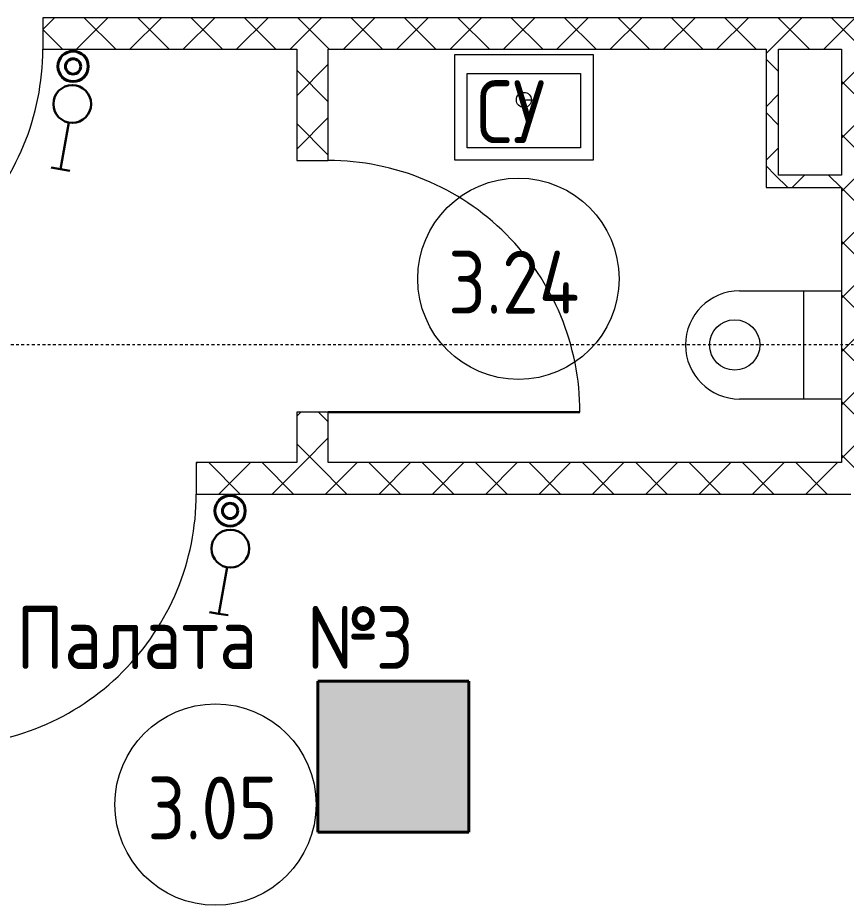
# Model space of a CAD drawing. Header units: millimetres. Extents: x -174154 to -170572, y -111302 to -109817.
# Drawn here: x -174082.39 to -174049.46, y -110904.53 to -110869.26 of the extents above; entities that cross this region are included whole.
import ezdxf

# ---------------------------------------------------------------- set-up
doc = ezdxf.new("R2010")
doc.units = ezdxf.units.MM
doc.linetypes.add('ACAD_ISO02W100', pattern=[15, 12, -3])
doc.linetypes.add('ADSK_Линия сетки', pattern=[21, 12, -3, 3, -3])
doc.layers.add('!Выключатели', color=200, linetype='Continuous')
for name, color, linetype, lineweight in [('!Освещение', 190, 'Continuous', 40), ('!Подложка', 252, 'ACAD_ISO02W100', 25), ('Двери', 7, 'Continuous', 18), ('Марки помещений', 7, 'Continuous', 18), ('Оси', 7, 'Continuous', 9), ('Панель', 7, 'Continuous', 18), ('Сантехнические приборы', 7, 'Continuous', 18), ('Стены разрез', 7, 'Continuous', 40), ('Электрика', 7, 'Continuous', 40)]:
    doc.layers.add(name, color=color, linetype=linetype, lineweight=lineweight)
doc.styles.add('GOST Common', font='GOST Common.ttf', dxfattribs={"width": 0.9, "height": 250})
pattern_1 = [(45, (30280.00000000015, 12304.99999999978), (-106.0660171779821, 106.0660171779821), []), (135, (30280.00000000015, 12304.99999999978), (-106.0660171779821, -106.0660171779821), [])]

# ---------------------------------------------------------------- blocks, each defined once
blk = doc.blocks.new('*U228')
at = {"layer": 'Электрика', "true_color": 0xffffff}
h = blk.add_hatch(color=7, dxfattribs=at)
h.dxf.hatch_style = 1
h.paths.add_polyline_path([(3.024999999998727, 3.025000000000002), (3.025000000000546, -3.024999999999999), (-3.024999999999636, -3.024999999999999), (-3.024999999999636, 3.025000000000002)])
at = {"layer": 'Электрика', "color": 5}
for p, q in [((-3.024999999999636, -3.024999999999999), (-3.024999999999636, 3.025000000000002)), ((-3.024999999999636, 3.025000000000002), (3.024999999998727, 3.025000000000002)), ((3.024999999998727, 3.025000000000002), (3.025000000000546, -3.024999999999999)), ((-3.024999999999636, -3.024999999999999), (3.025000000000546, -3.024999999999999))]:
    blk.add_line(p, q, dxfattribs=at)
blk = doc.blocks.new('*U245')
at = {"color": 0, "linetype": 'ByBlock', "lineweight": -2}
for points in [[(0.3420201433256692, -0.9396926207859071), (1.197070501639845, -3.288924172750681)], [(0.727224191246891, -3.459934244413513), (1.197070501639845, -3.288924172750681)], [(1.197070501639845, -3.288924172750681), (1.666916812032799, -3.117914101087843)]]:
    blk.add_lwpolyline(points, dxfattribs=at)
blk.add_circle((0, 0), 1, dxfattribs=at)
blk = doc.blocks.new('ADSK_Умывальник со смесителем - Умывальник-246140-В_АР_ПЭ_03 Этаж')
at = {"layer": 'Сантехнические приборы'}
for p, q in [((-275.0000000000001, -420.000000000001), (-275.0000000000001, 0)), ((-275.0000000000001, 0), (275.0000000000007, 0)), ((275.0000000000007, 0), (275.0000000000007, -420.000000000001)), ((-224.9999999999988, -370.0000000000007), (-224.9999999999988, -74.99999999999756)), ((-224.9999999999988, -74.99999999999756), (224.9999999999993, -74.99999999999756)), ((224.9999999999993, -74.99999999999756), (224.9999999999993, -370.0000000000007)), ((1.808209189672272e-12, -179.9999999999982), (57.00000000000185, -179.9999999999984)), ((224.9999999999993, -370.0000000000007), (-224.9999999999988, -370.0000000000007)), ((275.0000000000007, -420.000000000001), (-275, -420.000000000001))]:
    blk.add_line(p, q, dxfattribs=at)
blk.add_circle((0, -180), 30.00000000000002, dxfattribs=at)
blk = doc.blocks.new('ADSK_Унитаз_ГОСТ 30493-96 - С прямым выпуском-123696-В_АР_ПЭ_03 Этаж')
at = {"layer": 'Сантехнические приборы', "lineweight": 9}
for p, q in [((4.940324334012971e-12, 214.9999999999916), (405.0000000000045, 214.9999999999916)), ((149.9999999999996, 214.9999999999916), (150.0000000000003, -215.0000000000099)), ((405.0000000000059, -215.0000000000099), (4.940581277423917e-12, -215.0000000000099))]:
    blk.add_line(p, q, dxfattribs=at)
blk.add_circle((424.5493862857692, -8.662937034387142e-12), 100.0000000000001, dxfattribs=at)
blk.add_arc((405.0000000000045, -8.662937034387142e-12), 215.0000000000174, 270.0000000000001, 90.00000000000006, dxfattribs=at)
blk = doc.blocks.new('AC_Дверь_Однопольная_ПВХ - 960х2080h В Вл Л с доводчиком-799821-В_АР_ПЭ_03 Этаж')
at = {"layer": 'Панель', "lineweight": 30}
blk.add_line((499.9999999999943, 62.50000000096315), (499.9999999999943, 1062.500000000963), dxfattribs=at)
at = {"layer": 'Панель'}
blk.add_arc((499.9999999999942, 62.50000000096315), 999.9999999999992, 89.99999999999987, 180, dxfattribs=at)
blk = doc.blocks.new('AC_Дверь_Однопольная_ДеревяннаяНаружная_ГОСТ24698-81 - 960х2080h ГЛ-799317-В_АР_ПЭ_03 Этаж')
at = {"layer": 'Панель', "lineweight": 30}
blk.add_line((499.9999999999943, 62.50000000096315), (499.9999999999943, 1062.500000000963), dxfattribs=at)
at = {"layer": 'Панель'}
blk.add_arc((499.9999999999942, 62.50000000096315), 999.9999999999992, 89.99999999999987, 180, dxfattribs=at)
blk = doc.blocks.new('ADSK_Марка_Помещение_2_ГОСТ21-501-2011 - Имя и Категория-86712-В_АР_ПЭ_03 Этаж')
at = {"layer": 'Марки помещений'}
blk.add_circle((1.928857696959173e-16, -1.244575859722303e-16), 4.000000000000004, dxfattribs=at)
blk = doc.blocks.new('A$C7b4e20c5')
at = {"layer": 'Стены разрез', "lineweight": 20, "true_color": 0x636466}
h = blk.add_hatch(dxfattribs=at)
h.set_pattern_fill('FP_1', color=251, style=0, pattern_type=2)
h.set_pattern_definition(pattern_1)
h.paths.add_polyline_path([(12807.49999999998, 6639.999999999829), (12807.49999999998, 6764.999999999826), (12009.1327447407, 6764.999999999826), (12009.1327447407, 6639.999999999829), (12138.85495140086, 6639.999999999829)])
h.paths.add_polyline_path([(11009.1327447407, 6639.999999999837), (11009.1327447407, 6764.999999999835), (4554.999999999989, 6764.999999999853), (4554.999999999989, 6639.999999999855), (10109.13274474069, 6639.999999999837)])
h.paths.add_polyline_path([(3554.999999999993, 6639.999999999864), (3554.999999999989, 6764.999999999853), (2554.999999999985, 6764.999999999861), (2554.999999999985, 6639.999999999864), (3125.215508849058, 6639.999999999864)])
h = blk.add_hatch(dxfattribs=at)
h.set_pattern_fill('FP_1', color=251, style=0, pattern_type=2)
h.set_pattern_definition(pattern_1)
h.paths.add_polyline_path([(5690.13274474068, 4997.499999999847), (5690.13274474068, 5197.499999999854), (5565.13274474068, 5197.499999999854), (5565.13274474068, 4997.499999999847)])
h.paths.add_polyline_path([(5690.132744740684, 6197.499999999852), (5690.132744740684, 6639.999999999855), (5565.132744740684, 6639.999999999855), (5565.132744740684, 6197.499999999852)])
h = blk.add_hatch(dxfattribs=at)
h.set_pattern_fill('FP_1', color=251, style=0, pattern_type=2)
h.set_pattern_definition(pattern_1)
h.paths.add_polyline_path([(7480.000127035015, 6139.999999999847), (7480.000127035015, 6639.999999999846), (7430.000127035015, 6639.999999999846), (7430.000127035015, 6139.999999999847)])
h = blk.add_hatch(dxfattribs=at)
h.set_pattern_fill('FP_1', color=251, style=0, pattern_type=2)
h.set_pattern_definition(pattern_1)
h.paths.add_polyline_path([(7855.000127035015, 4997.499999999838), (7855.000127035015, 6639.999999999846), (7730.000127035011, 6639.999999999846), (7730.000127035011, 4997.499999999838)])
h = blk.add_hatch(dxfattribs=at)
h.set_pattern_fill('FP_1', color=251, style=0, pattern_type=2)
h.set_pattern_definition(pattern_1)
h.paths.add_polyline_path([(7730.000127035011, 6089.999999999842), (7730.000127035011, 6139.999999999847), (7430.000127035015, 6139.999999999847), (7430.000127035015, 6089.999999999842)])
h = blk.add_hatch(dxfattribs=at)
h.set_pattern_fill('FP_1', color=251, style=0, pattern_type=2)
h.set_pattern_definition(pattern_1)
h.paths.add_polyline_path([(15143.40143225145, 4872.499999999815), (15317.49999999999, 4872.499999999815), (15317.49999999999, 4997.499999999813), (12734.13274474069, 4997.499999999821), (12734.13274474069, 4872.499999999824)])
h.paths.add_polyline_path([(11634.13274474069, 4872.499999999833), (11734.13274474069, 4872.499999999833), (11734.13274474069, 4997.499999999821), (11409.1327447407, 4997.499999999821), (11409.1327447407, 4872.499999999833), (11509.13274474069, 4872.499999999833)])
h.paths.add_polyline_path([(10409.13274474069, 4872.499999999833), (10409.13274474069, 4997.49999999983), (5165.132744740687, 4997.499999999847), (5165.132744740687, 4872.49999999985), (9134.308470550255, 4872.499999999841)])
h.paths.add_polyline_path([(4079.999999999985, 4872.49999999985), (4165.132744740684, 4872.49999999985), (4165.132744740684, 4997.499999999856), (4079.999999999985, 4997.499999999856), (4079.999999999985, 4959.999999999899)])
at = {"layer": 'Оси', "linetype": 'ADSK_Линия сетки'}
blk.add_line((32579.65973424556, 5465.000000000945), (-1856.358330931376, 5465.000000001057), dxfattribs=at)
at = {"layer": 'Стены разрез', "color": 251, "lineweight": 20, "true_color": 0x636466}
for p, q in [((11009.13274474071, 6764.999999999838), (4555.000000000011, 6764.999999999859)), ((4555.000000000011, 6764.999999999859), (4555.000000000011, 6639.999999999859)), ((4555.000000000011, 6639.999999999859), (5565.132744740709, 6639.999999999857)), ((5565.132744740706, 6639.999999999856), (5565.132744740706, 6197.499999999854)), ((5690.132744740706, 6639.999999999856), (7430.000127035037, 6639.999999999851)), ((5690.132744740706, 6197.499999999854), (5690.132744740706, 6639.999999999855)), ((7430.000127035037, 6639.999999999848), (7430.000127035037, 6089.999999999848)), ((7480.000127035037, 6639.999999999851), (7730.000127035033, 6639.99999999985)), ((7480.000127035037, 6139.999999999848), (7480.000127035037, 6639.999999999848)), ((7730.000127035033, 6639.999999999848), (7730.000127035033, 6139.999999999847)), ((5565.132744740706, 6197.499999999854), (5690.132744740706, 6197.499999999854)), ((7730.000127035033, 6139.999999999847), (7480.000127035037, 6139.999999999848)), ((7430.000127035037, 6089.999999999848), (7730.000127035033, 6089.999999999847)), ((7730.000127035033, 6089.999999999847), (7730.000127035033, 4997.499999999847)), ((5690.132744740702, 5197.499999999854), (5565.132744740702, 5197.499999999854)), ((5565.132744740702, 5197.499999999854), (5565.132744740702, 4997.499999999854)), ((5690.132744740702, 4997.499999999854), (5690.132744740702, 5197.499999999854)), ((5565.132744740702, 4997.499999999854), (5165.132744740709, 4997.499999999856)), ((5165.132744740709, 4997.499999999856), (5165.132744740709, 4872.499999999856)), ((7730.000127035033, 4997.499999999847), (5690.132744740702, 4997.499999999854)), ((5165.132744740709, 4872.499999999856), (7767.500127035062, 4872.499999999847))]:
    blk.add_line(p, q, dxfattribs=at)
at = {"layer": 'Двери', "color": 251, "lineweight": 20, "true_color": 0x636466}
for name, p, rotation in [('AC_Дверь_Однопольная_ДеревяннаяНаружная_ГОСТ24698-81 - 960х2080h ГЛ-799317-В_АР_ПЭ_03 Этаж', (4055.000000000004, 6702.49999999986), 180), ('AC_Дверь_Однопольная_ПВХ - 960х2080h В Вл Л с доводчиком-799821-В_АР_ПЭ_03 Этаж', (5627.632744740698, 5697.499999999846), 269.9999999999998), ('AC_Дверь_Однопольная_ДеревяннаяНаружная_ГОСТ24698-81 - 960х2080h ГЛ-799317-В_АР_ПЭ_03 Этаж', (4665.132744740702, 4934.999999999857), 180)]:
    blk.add_blockref(name, p, dxfattribs=dict(at, rotation=rotation))
at = {"layer": 'Марки помещений', "color": 251, "lineweight": 20, "true_color": 0x636466, "xscale": 99.99999999999993, "yscale": 99.99999999999993, "zscale": 99.99999999999993}
for p in [(6445.604505633728, 5727.693753444612), (5241.617778760141, 3638.454981908075)]:
    blk.add_blockref('ADSK_Марка_Помещение_2_ГОСТ21-501-2011 - Имя и Категория-86712-В_АР_ПЭ_03 Этаж', p, dxfattribs=at)
at = {"layer": 'Сантехнические приборы', "color": 251, "lineweight": 20, "true_color": 0x636466}
blk.add_blockref('ADSK_Умывальник со смесителем - Умывальник-246140-В_АР_ПЭ_03 Этаж', (6467.50012703516, 6618.499999999849), dxfattribs=at)
at = {"layer": 'Сантехнические приборы', "color": 251, "lineweight": 20, "true_color": 0x636466, "rotation": 180}
blk.add_blockref('ADSK_Унитаз_ГОСТ 30493-96 - С прямым выпуском-123696-В_АР_ПЭ_03 Этаж', (7730.000127035077, 5465.000000001047), dxfattribs=at)
at = {"layer": 'Марки помещений', "color": 251, "lineweight": 20, "true_color": 0x636466, "char_height": 249.9999999999997, "attachment_point": 1, "style": 'GOST Common'}
for s, insert, width in [('СУ', (6278.941232507317, 6516.35960831448), 411.2656874999996), ('3.24', (6165.991232507316, 5839.085845039897), 685.4428124999994), ('Палата', (4449.904505633727, 4427.120836777945), 1305.948937499998), ('\\fGOST Common|b0|i0|c204|p34|;\\W.9;№', (5604.810755633727, 4427.120836777945), 331.8986249999996), ('\\fGOST Common|b0|i0|c204|p34|;\\W.9;3', (5878.654505633727, 4427.120836777945), 194.8100624999998), ('3.05', (4971.004505633729, 3749.847073503362), 663.7972499999995)]:
    blk.add_mtext(s, dxfattribs=dict(at, insert=insert, width=width))
blk = doc.blocks.new('Расп.кор.')
at = {"layer": 'Электрика', "lineweight": 40}
for radius in [0.6052509563797912, 0.3033444430485588]:
    blk.add_circle((0, 0), radius, dxfattribs=at)

msp = doc.modelspace()

# ---------------------------------------------------------------- block references
at = {"layer": '!Выключатели', "lineweight": 30, "xscale": 0.7500000000000001, "yscale": 0.7500000000000001, "zscale": 0.7500000000000001, "rotation": 329.8735010370156}
for p in [(-174080.2281286988, -110872.6898044558), (-174073.9441930938, -110890.3577247947)]:
    msp.add_blockref('*U245', p, dxfattribs=at)
at = {"layer": '!Освещение', "color": 18, "lineweight": 9, "true_color": 0x000000, "xscale": 0.9917355371882407, "yscale": 0.9917355371882407, "zscale": 0.9917355371882407}
msp.add_blockref('*U228', (-174067.4608085036, -110898.6205981888), dxfattribs=at)
at = {"layer": '!Подложка', "ltscale": 20, "xscale": 0.01, "yscale": 0.01, "zscale": 0.01}
msp.add_blockref('A$C7b4e20c5', (-174126.9501441634, -110936.9123824751), dxfattribs=at)
at = {"layer": 'Электрика', "rotation": 90}
for p in [(-174080.1948104773, -110871.1954091003), (-174073.9540787134, -110888.8576521758)]:
    msp.add_blockref('Расп.кор.', p, dxfattribs=at)

doc.saveas('drawing.dxf')
